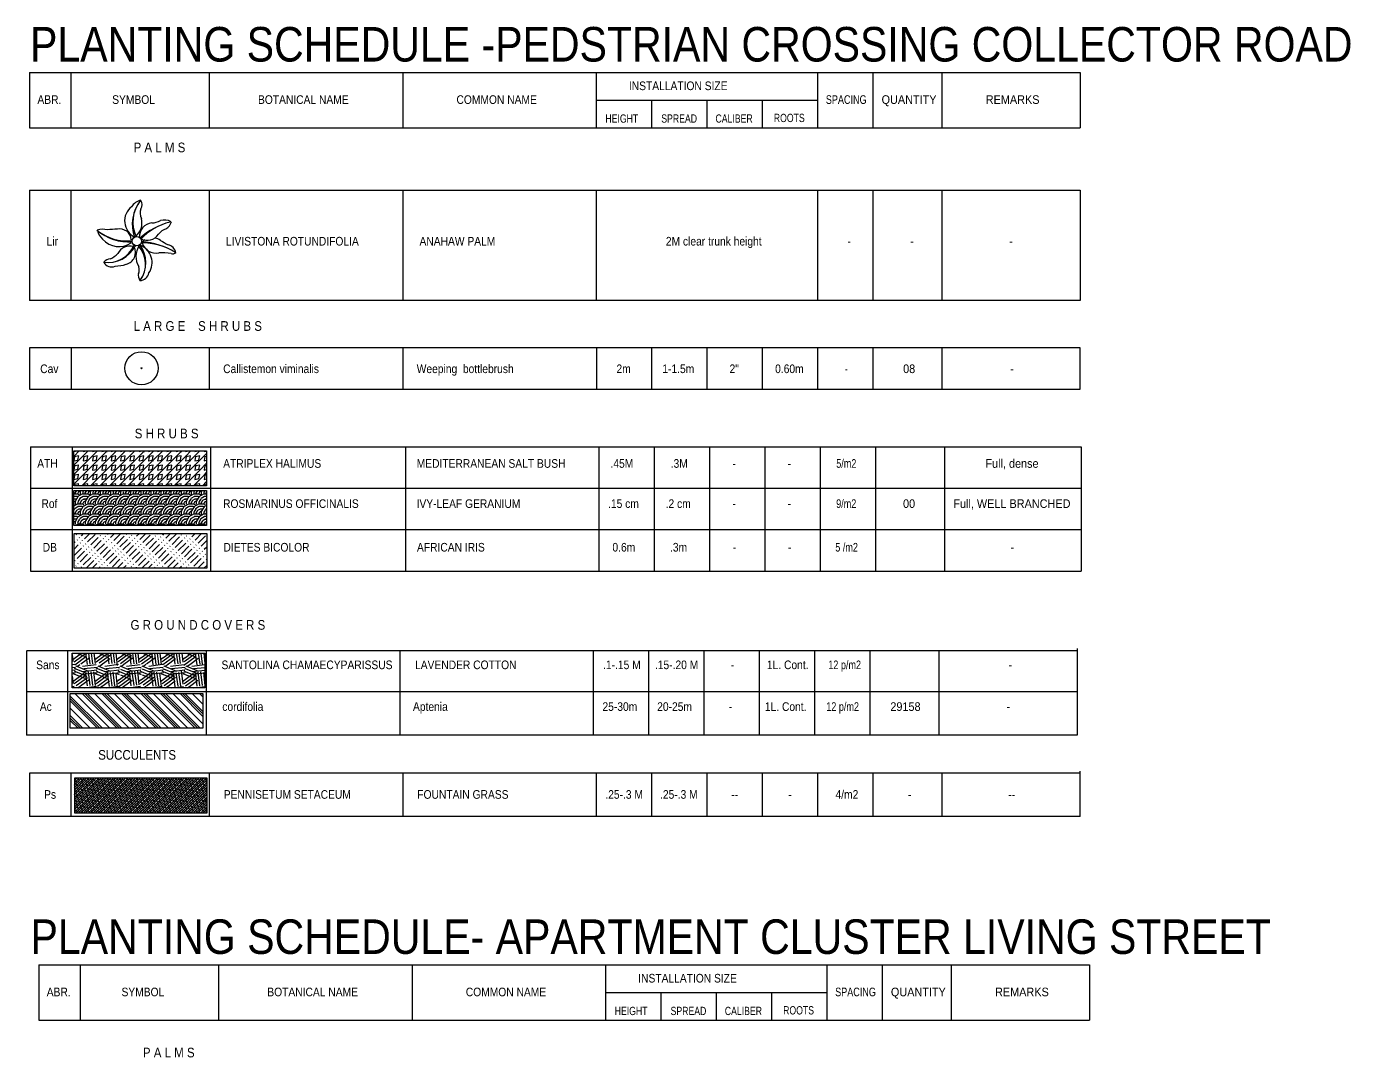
# Model space of a CAD drawing. Extents: x -2743 to -1606, y 314 to 679.
# Drawn here: x -2271.1 to -2175.4, y 417.8 to 492.4 of the extents above; entities that cross this region are included whole.
import ezdxf
from ezdxf.enums import TextEntityAlignment as Align

# ---------------------------------------------------------------- set-up
doc = ezdxf.new("R2010")
doc.units = 0
doc.header["$MEASUREMENT"] = 0
for name, color, linetype in [('Aptenia cordifolia-bo', 92, 'Continuous'), ('Aptenia cordifolia-ha', 109, 'Continuous'), ('ATRIPLEX HALIMUS-BO', 92, 'Continuous'), ('ATRIPLEX HALIMUS-HA', 109, 'Continuous'), ('DIETES BICOLOR-BO', 92, 'Continuous'), ('DIETES BICOLOR-HA', 109, 'Continuous'), ('L-PLNT-palm', 71, 'Continuous'), ('L-PLNT-TAB', 1, 'Continuous'), ('L-PLNT-txt', 54, 'Continuous'), ('PENNISETUM SETACEUM-HA', 109, 'Continuous'), ('PENTAS LANCEOLATA-BO', 92, 'Continuous'), ('ROSMARINUS OFFICINALIS-BO', 92, 'Continuous'), ('ROSMARINUS OFFICINALIS-HA', 109, 'Continuous'), ('SANTOLINA CHAMAECYPARISSUS-BO', 92, 'Continuous'), ('SANTOLINA CHAMAECYPARISSUS-HA', 109, 'Continuous')]:
    doc.layers.add(name, color=color, linetype=linetype)
doc.styles.add('AUC-71-PLNT-LEG', font='architxt.shx', dxfattribs={"width": 0.85})
doc.styles.add('PLNT-LEG', font='arial.ttf', dxfattribs={"width": 0.85})

# ---------------------------------------------------------------- blocks, each defined once
blk = doc.blocks.new('TABLE HEAD')
at = {"layer": 'L-PLNT-TAB'}
for p, q in [((0, 4000), (0, 0)), ((0, 4000), (76000, 4000)), ((3000, 4000), (3000, 0)), ((13000, 4000), (13000, 0)), ((27000, 4000), (27000, 0)), ((41000, 4000), (41000, 0)), ((57000, 4000), (57000, 0)), ((57000, 4000), (57000, 0)), ((61000, 4000), (61000, 0)), ((66000, 4000), (66000, 0)), ((76000, 4000), (76000, 0)), ((41000, 2000), (57000, 2000)), ((45000, 2000), (45000, 0)), ((49000, 2000), (49000, 0)), ((49000, 2000), (49000, 0)), ((53000, 2000), (53000, 0)), ((53000, 2000), (53000, 0)), ((0, 0), (76000, 0))]:
    blk.add_line(p, q, dxfattribs=at)
at = {"style": 'PLNT-LEG', "width": 0.85}
blk.add_text('INSTALLATION SIZE', height=625, dxfattribs=at).set_placement((46924, 3038), align=Align.MIDDLE_CENTER)
at = {"style": 'PLNT-LEG'}
for s, height, width, p in [('ABR.', 625, 0.85, (1439, 1729)), ('SYMBOL', 625, 0.85, (7527, 1729)), ('BOTANICAL NAME', 625, 0.85, (19806, 1729)), ('COMMON NAME', 625, 0.85, (33792, 1729)), ('SPACING', 625, 0.75, (59078, 1729)), ('QUANTITY', 625, 0.9, (63622, 1729)), ('REMARKS', 625, 0.9, (71114, 1729)), ('HEIGHT', 600, 0.75, (42844, 370)), ('SPREAD', 600, 0.75, (46992, 370)), ('CALIBER', 600, 0.75, (50966, 370)), ('ROOTS', 600, 0.75, (54958, 415))]:
    blk.add_text(s, height=height, dxfattribs=dict(at, width=width)).set_placement(p, align=Align.CENTER)
blk = doc.blocks.new('PL-TAB')
at = {"style": 'PLNT-LEG'}
for tag, width, p in [('ABRV.', 0.85, (1.439, 0)), ('SYMBOL', 0.85, (7.527, 0)), ('HEIGHT', 0.85, (42.963, 0)), ('SPREAD', 0.85, (46.921, 0)), ('CALIBER', 0.85, (50.966, 0)), ('ROOTS', 0.85, (54.958, 0)), ('SPACING', 0.75, (59.078, 0)), ('QUANTITY', 0.9, (63.622, 0)), ('REMARKS', 0.9, (69.211, 0))]:
    blk.add_attdef(tag, text='', height=0.625, dxfattribs=dict(at, width=width)).set_placement(p, align=Align.CENTER)
at = {"style": 'PLNT-LEG', "width": 0.85}
for tag, p in [('BOTANICAL-NAME', (14, 0)), ('COMMON-NAME', (28, 0))]:
    blk.add_attdef(tag, p, '', height=0.625, dxfattribs=at)
blk = doc.blocks.new('Callistemon_viminalis')
for radius in [1.5, 0.05]:
    blk.add_circle((0, 0), radius)
blk = doc.blocks.new('PL-B-LA-PL-TAB')
at = {"style": 'PLNT-LEG'}
for tag, width, p in [('ABRV.', 0.85, (1.439, 0)), ('SYMBOL', 0.85, (7.527, 0)), ('HEIGHT', 0.85, (42.963, 0)), ('SPREAD', 0.85, (46.921, 0)), ('CALIBER', 0.85, (50.966, 0)), ('ROOTS', 0.85, (54.958, 0)), ('SPACING', 0.75, (59.078, 0)), ('QUANTITY', 0.9, (63.622, 0)), ('REMARKS', 0.9, (69.211, 0))]:
    blk.add_attdef(tag, text='', height=0.625, dxfattribs=dict(at, width=width)).set_placement(p, align=Align.CENTER)
at = {"style": 'PLNT-LEG', "width": 0.85}
for tag, p in [('BOTANICAL-NAME', (14, 0)), ('COMMON-NAME', (28, 0))]:
    blk.add_attdef(tag, p, '', height=0.625, dxfattribs=at)
blk = doc.blocks.new('LS-71-PNT-TAB')
at = {"style": 'AUC-71-PLNT-LEG'}
for tag, width, p in [('ABRV.', 0.85, (1439, 0)), ('SYMBOL', 0.85, (7527, 0)), ('HEIGHT', 0.85, (42963, 0)), ('SPREAD', 0.85, (46921, 0)), ('CALIBER', 0.85, (50966, 0)), ('ROOTS', 0.85, (54958, 0)), ('SPACING', 0.75, (59078, 0)), ('QUANTITY', 0.9, (63622, 0)), ('REMARKS', 0.9, (69211, 0))]:
    blk.add_attdef(tag, text='', height=625, dxfattribs=dict(at, width=width)).set_placement(p, align=Align.CENTER)
at = {"style": 'AUC-71-PLNT-LEG', "width": 0.85}
for tag, p in [('BOTANICAL-NAME', (14000, 0)), ('COMMON-NAME', (28000, 0))]:
    blk.add_attdef(tag, p, '', height=625, dxfattribs=at)
blk = doc.blocks.new('LAFX-TREE-PALM-040')
blk.add_circle((0, 0), 0.0629)
for centre, radius, start, end in [((0.095, 0.365), 0.197, 102.1866, 148.2183), ((0.463, 0.229), 0.526, 142.4069, 199.5591), ((0.407, 0.262), 0.462, 140.5487, 205.876), ((-0.02, 0.499), 0.0932, 322.1291, 37.2678), ((0.078, 0.276), 0.244, 127.8551, 243.7764), ((0.241, 0.388), 0.195, 164.1327, 203.7974), ((-0.173, 0.251), 0.243, 308.9917, 13.8583), ((0.228, 0.055), 0.196, 96.869, 182.1272), ((0.701, -0.71), 1.001, 104.3792, 131.3981), ((0.631, -0.511), 0.791, 103.0444, 136.9376), ((0.209, 0.472), 0.222, 268.7256, 299.9045), ((0.377, 0.119), 0.17, 58.7814, 109.6116), ((0.323, 0.301), 0.151, 298.7836, 346.0482), ((-0.107, 0.663), 0.673, 229.6844, 273.8014), ((-0.456, -0.099), 0.261, 78.0457, 108.1951), ((-0.33, 0.192), 0.212, 192.5009, 230.1992), ((-0.138, 0.633), 0.63, 230.6557, 276.8738), ((-0.241, 0.226), 0.299, 221.1815, 303.335), ((-0.201, -2.293), 2.457, 91.4542, 94.6753), ((-0.233, 0.01), 0.157, 3.9286, 101.4037), ((0.143, 0.187), 0.175, 240.2626, 328.9149), ((0.209, -0.139), 0.186, 121.9941, 135.5999), ((0.209, -0.139), 0.186, 53.6348, 77.8106), ((0.463, -0.039), 0.217, 107.8139, 141.4043), ((1.865, 2.656), 3.063, 239.712, 241.9802), ((-0.392, 0.129), 0.418, 261.5874, 332.7281), ((-0.393, 0.093), 0.383, 261.6342, 337.1241), ((-0.472, 0.024), 0.285, 293.0934, 317.9901), ((-0.088, -0.262), 0.197, 77.2674, 150.7864), ((-0.186, -0.151), 0.168, 284.8834, 25.8451), ((0.251, -0.21), 0.264, 146.0736, 211.0407), ((-0.25, -0.312), 0.368, 323.7699, 42.459), ((-0.284, -0.296), 0.406, 324.3668, 37.3045), ((-0.046, -0.291), 0.253, 326.2041, 68.6502), ((0.058, -0.931), 0.909, 59.0519, 90.129), ((-0.021, -1.083), 1.08, 59.6017, 85.486), ((0.26, 0.032), 0.195, 196.6527, 281.0786), ((0.336, -1.196), 1.038, 82.8424, 92.1082), ((0.389, -0.187), 0.144, 13.4003, 75.2838), ((0.489, -0.115), 0.0561, 245.3571, 316.402), ((-0.344, -0.376), 0.139, 96.5289, 140.2302), ((-0.341, -0.222), 0.127, 211.9111, 290.685), ((-0.377, 0.559), 0.904, 275.1324, 284.9779), ((-0.104, -0.39), 0.136, 339.6927, 18.5159), ((0.144, -0.465), 0.124, 166.5612, 214.5034), ((0.036, -0.404), 0.131, 272.2696, 347.7592)]:
    blk.add_arc(centre, radius, start, end)
blk.add_text('LANDCADD 1987', height=0.000000589, rotation=225).set_placement((-0.008, 0.007))

msp = doc.modelspace()

# ---------------------------------------------------------------- hatches: boundary and pattern name
at = {"layer": 'Aptenia cordifolia-ha'}
h = msp.add_hatch(dxfattribs=at)
h.set_pattern_fill('PLASTI', color=256, scale=4, angle=135, style=0)
h.set_pattern_definition([(135, (-1569.6508, 1639.2473), (-0.7071068, -0.7071068), []), (135, (-1569.7391, 1639.1589), (-0.7071068, -0.7071068), []), (135, (-1569.8275, 1639.0705), (-0.7071068, -0.7071068), []), (135, (-1570.0927, 1638.8053), (-0.7071068, -0.7071068), [])])
h.paths.add_polyline_path([(-2258.38, 441.611), (-2267.98, 441.611), (-2267.98, 444.131), (-2258.38, 444.131)])
at = {"layer": 'ATRIPLEX HALIMUS-HA'}
h = msp.add_hatch(dxfattribs=at)
h.set_pattern_fill('LFX-MARBL', color=256, scale=1.905, angle=45, pattern_type=2)
h.set_pattern_definition([(45, (-2282.527, 457.255), (2e-16, 2.69408), [1.905, 0]), (45, (-2282.2037, 456.9318), (2e-16, 2.69408), [1.905, 0]), (45, (-2281.867, 456.595), (2e-16, 2.69408), [1.905, 0]), (45, (-2281.5167, 456.2448), (2e-16, 2.69408), [1.905, 0]), (10.3048, (-2282.54045, 457.59181), (6.7351939, 1.34703395), [0.30121, -29.81949]), (79.6952, (-2282.2441, 457.6457), (4.0410959, 22.899657), [0.30121, -29.81949]), (190.3048, (-2280.84318, 456.595), (-6.7351939, -1.34703395), [0.30121, -29.81949]), (259.6952, (-2281.13953, 456.54112), (-4.0410959, -22.899657), [0.30121, -29.81949]), (190.3048, (-2281.5167, 457.26852), (-6.7351939, -1.34703395), [0.30121, -29.81949]), (259.6952, (-2281.81305, 457.21464), (-4.0410959, -22.899657), [0.30121, -29.81949]), (10.3048, (-2281.86693, 456.91829), (6.7351939, 1.34703395), [0.30121, -29.81949]), (79.6952, (-2281.57058, 456.97218), (4.0410959, 22.899657), [0.30121, -29.81949]), (45, (-2281.5706, 456.2987), (2e-16, 2.69408), [0, -1.905]), (79.6952, (-2281.57058, 456.29866), (4.0410959, 22.899657), [0.30121, -29.81949]), (190.3048, (-2282.19022, 457.26852), (-6.7351939, -1.34703395), [0.30121, -29.81949]), (45, (-2282.4866, 457.2146), (2e-16, 2.69408), [0, -1.905]), (190.3048, (-2281.5167, 456.595), (-6.7351939, -1.34703395), [0.30121, -29.81949]), (45, (-2281.813, 456.5411), (2e-16, 2.69408), [0, -1.905]), (45, (-2282.2441, 456.9722), (2e-16, 2.69408), [0, -1.905]), (79.6952, (-2282.2441, 456.97218), (4.0410959, 22.899657), [0.30121, -29.81949]), (259.6952, (-2280.46601, 457.88816), (-4.0410959, -22.899657), [0.30121, -29.81949]), (10.3048, (-2280.51989, 457.59181), (6.7351939, 1.34703395), [0.30121, -29.81949]), (190.3048, (-2280.84318, 457.26852), (-6.7351939, -1.34703395), [0.30121, -29.81949]), (259.6952, (-2281.13953, 457.21464), (-4.0410959, -22.899657), [0.30121, -29.81949]), (10.3048, (-2281.19341, 456.91829), (6.7351939, 1.34703395), [0.30121, -29.81949]), (79.6952, (-2280.89706, 456.97218), (4.0410959, 22.899657), [0.30121, -29.81949]), (190.3048, (-2280.16966, 457.26852), (-6.7351939, -1.34703395), [0.30121, -29.81949]), (259.6952, (-2280.46601, 457.21464), (-4.0410959, -22.899657), [0.30121, -29.81949]), (10.3048, (-2281.86693, 458.26533), (6.7351939, 1.34703395), [0.30121, -29.81949]), (79.6952, (-2281.57058, 458.31921), (4.0410959, 22.899657), [0.30121, -29.81949]), (190.3048, (-2280.84318, 457.94204), (-6.7351939, -1.34703395), [0.30121, -29.81949]), (259.6952, (-2281.13953, 457.88816), (-4.0410959, -22.899657), [0.30121, -29.81949]), (10.3048, (-2281.19341, 457.59181), (6.7351939, 1.34703395), [0.30121, -29.81949]), (79.6952, (-2280.89706, 457.6457), (4.0410959, 22.899657), [0.30121, -29.81949]), (190.3048, (-2281.5167, 457.94204), (-6.7351939, -1.34703395), [0.30121, -29.81949]), (259.6952, (-2281.81305, 457.88816), (-4.0410959, -22.899657), [0.30121, -29.81949]), (10.3048, (-2281.86693, 457.59181), (6.7351939, 1.34703395), [0.30121, -29.81949]), (79.6952, (-2281.57058, 457.6457), (4.0410959, 22.899657), [0.30121, -29.81949]), (259.6952, (-2281.13953, 458.56168), (-4.0410959, -22.899657), [0.30121, -29.81949]), (10.3048, (-2281.19341, 458.26533), (6.7351939, 1.34703395), [0.30121, -29.81949])])
h.paths.add_polyline_path([(-2258.112, 459.164), (-2267.712, 459.164), (-2267.712, 461.684), (-2258.112, 461.684)])
at = {"layer": 'DIETES BICOLOR-HA'}
h = msp.add_hatch(dxfattribs=at)
h.set_pattern_fill('ACAD_ISO12W100', color=256, scale=0.0635, angle=45)
h.set_pattern_definition([(45, (832.45855, 558.46197), (-0.224506403, 0.224506403), [0.762, -0.1905, 0.03175, -0.1905, 0.03175, -0.1905])])
h.paths.add_polyline_path([(-2258.092, 453.187), (-2267.692, 453.187), (-2267.692, 455.707), (-2258.092, 455.707)])
at = {"layer": 'PENNISETUM SETACEUM-HA', "linetype": 'Continuous'}
h = msp.add_hatch(dxfattribs=at)
h.set_pattern_fill('ANSI38', color=256)
h.set_pattern_definition([(45, (-1656.18515, -160.88071), (-0.088388348, 0.088388348), []), (135, (-1656.18515, -160.88071), (-0.265165043, 0.088388348), [0.3125, -0.1875])])
h.paths.add_polyline_path([(-2258.069, 438.015), (-2267.669, 438.015), (-2267.669, 435.495), (-2258.069, 435.495)])
at = {"layer": 'ROSMARINUS OFFICINALIS-HA'}
h = msp.add_hatch(dxfattribs=at)
h.set_pattern_fill('LFX-ENGINE', color=256, scale=1.4605, pattern_type=2)
h.set_pattern_definition([(90, (-2405.6463, 467.3196), (-1.4605, 1.4605), [0.102235, -1.358265]), (209.0546, (-2405.47104, 468.04981), (-10.22350056, -5.84200004), [0.300736, -14.736033]), (180, (-2405.0767, 468.0498), (-1.4605, -1.4605), [0.394335, -1.066165]), (147.5288, (-2404.91605, 467.94757), (-11.68399818, 7.3025019), [0.190426, -18.852165]), (236.3099, (-2405.6755, 467.7139), (-1.460502, -2.9209994), [0.105318, -5.160589]), (212.9052, (-2405.42722, 467.87455), (20.44700983, 13.144485506), [0.295729, -29.277142]), (180, (-2405.1351, 467.8745), (-1.4605, -1.4605), [0.2921, -1.1684]), (146.3099, (-2405.0913, 467.84534), (-2.9209994, 1.460502), [0.05266, -5.213249]), (270, (-2405.6463, 467.4218), (1.4605, -1.4605), [0.102235, -1.358265]), (237.5288, (-2405.54406, 467.58245), (-7.3025019, -11.68399818), [0.190426, -18.852165]), (210.2564, (-2405.3688, 467.68468), (10.22350359, 5.84199253), [0.202899, -20.087016]), (180, (-2405.179, 467.6847), (-1.4605, -1.4605), [0.189865, -1.270635]), (270, (-2405.4564, 467.3634), (1.4605, -1.4605), [0.043815, -1.416685]), (243.4349, (-2405.4126, 467.451), (1.460502, 1.4604988), [0.097973, -3.167804]), (213.6901, (-2405.325, 467.50942), (2.9209994, 1.460502), [0.105318, -5.160589]), (180, (-2405.2812, 467.5094), (-1.4605, -1.4605), [0.043815, -1.416685]), (180, (-2405.6463, 466.7792), (-1.4605, -1.4605), [0.043815, -1.416685]), (213.6901, (-2405.6901, 466.77917), (2.9209994, 1.460502), [0.05266, -5.213249]), (180, (-2405.544, 466.9544), (-1.4605, -1.4605), [0.189865, -1.270635]), (146.3099, (-2405.45643, 467.1151), (-2.9209994, 1.460502), [0.05266, -5.213249]), (180, (-2405.5002, 467.1443), (-1.4605, -1.4605), [0.23368, -1.22682]), (147.5288, (-2405.28117, 467.21732), (-11.68399818, 7.3025019), [0.190426, -18.852165]), (180, (-2405.4418, 467.3196), (-1.4605, -1.4605), [0.2921, -1.1684]), (90, (-2405.2812, 466.5893), (-1.4605, 1.4605), [0.102235, -1.358265]), (270, (-2405.6463, 466.7792), (1.4605, -1.4605), [0.189865, -1.270635]), (239.7436, (-2405.44183, 467.12969), (-5.84199253, -10.22350359), [0.405798, -19.884116]), (209.4759, (-2405.10591, 467.31956), (23.367998139, 13.144504118), [0.38586, -38.200098]), (180, (-2404.7116, 467.3196), (-1.4605, -1.4605), [0.394335, -1.066165]), (147.5288, (-2404.55092, 467.21732), (-11.68399818, 7.3025019), [0.190426, -18.852165]), (270, (-2405.4564, 466.7354), (1.4605, -1.4605), [0.14605, -1.31445]), (239.5345, (-2405.31038, 466.983644), (-10.22348593, -17.526007417), [0.288056, -28.517507]), (212.9052, (-2405.0621, 467.1443), (20.44700983, 13.144485506), [0.295729, -29.277142]), (180, (-2404.77, 467.1443), (-1.4605, -1.4605), [0.2921, -1.1684]), (146.3099, (-2404.7262, 467.1151), (-2.9209994, 1.460502), [0.05266, -5.213249]), (270, (-2405.2812, 466.6915), (1.4605, -1.4605), [0.102235, -1.358265]), (237.5288, (-2405.17894, 466.8522), (-7.3025019, -11.68399818), [0.190426, -18.852165]), (210.2564, (-2405.00368, 466.95443), (10.22350359, 5.84199253), [0.202899, -20.087016]), (180, (-2404.8138, 466.9544), (-1.4605, -1.4605), [0.189865, -1.270635]), (270, (-2405.0913, 466.6331), (1.4605, -1.4605), [0.043815, -1.416685]), (243.4349, (-2405.0475, 466.72075), (1.460502, 1.4604988), [0.097973, -3.167804]), (213.6901, (-2404.95986, 466.77917), (2.9209994, 1.460502), [0.105318, -5.160589]), (180, (-2404.916, 466.7792), (-1.4605, -1.4605), [0.043815, -1.416685]), (180, (-2404.5509, 467.5094), (-1.4605, -1.4605), [0.043815, -1.416685]), (213.6901, (-2404.59474, 467.50942), (2.9209994, 1.460502), [0.105318, -5.160589]), (243.4349, (-2404.6824, 467.451), (1.460502, 1.4604988), [0.097973, -3.167804]), (270, (-2404.7262, 467.3634), (1.4605, -1.4605), [0.043815, -1.416685]), (180, (-2404.4487, 467.6847), (-1.4605, -1.4605), [0.189865, -1.270635]), (210.2564, (-2404.63855, 467.68468), (10.22350359, 5.84199253), [0.202899, -20.087016]), (237.5288, (-2404.81381, 467.58245), (-7.3025019, -11.68399818), [0.190426, -18.852165]), (270, (-2404.916, 467.4218), (1.4605, -1.4605), [0.102235, -1.358265]), (146.3099, (-2404.36106, 467.84534), (-2.9209994, 1.460502), [0.05266, -5.213249]), (180, (-2404.4049, 467.8745), (-1.4605, -1.4605), [0.2921, -1.1684]), (212.9052, (-2404.69697, 467.87455), (20.44700983, 13.144485506), [0.295729, -29.277142]), (239.5345, (-2404.94526, 467.713894), (-10.22348593, -17.526007417), [0.288056, -28.517507]), (270, (-2405.0913, 467.4656), (1.4605, -1.4605), [0.14605, -1.31445]), (149.0362, (-2404.27343, 468.006), (4.3814971, -2.92100363), [0.085162, -8.430944]), (180, (-2404.3465, 468.0498), (-1.4605, -1.4605), [0.394335, -1.066165]), (209.4759, (-2404.74079, 468.04981), (23.367998139, 13.144504118), [0.38586, -38.200098]), (239.7436, (-2405.0767, 467.85994), (-5.84199253, -10.22350359), [0.405798, -19.884116]), (270, (-2405.2812, 467.5094), (1.4605, -1.4605), [0.2921, -1.1684]), (90, (-2404.916, 467.3196), (-1.4605, 1.4605), [0.102235, -1.358265]), (90, (-2404.5509, 466.5893), (-1.4605, 1.4605), [0.102235, -1.358265]), (270, (-2404.916, 466.7792), (1.4605, -1.4605), [0.189865, -1.270635]), (239.7436, (-2404.71158, 467.12969), (-5.84199253, -10.22350359), [0.405798, -19.884116]), (209.4759, (-2404.37566, 467.31956), (23.367998139, 13.144504118), [0.38586, -38.200098]), (180, (-2404.2734, 467.3196), (-1.4605, -1.4605), [0.102235, -1.358265]), (270, (-2404.7262, 466.7354), (1.4605, -1.4605), [0.14605, -1.31445]), (239.5345, (-2404.58013, 466.983644), (-10.22348593, -17.526007417), [0.288056, -28.517507]), (212.9052, (-2404.33185, 467.1443), (20.44700983, 13.144485506), [0.295729, -29.277142]), (180, (-2404.2734, 467.1443), (-1.4605, -1.4605), [0.05842, -1.40208]), (270, (-2404.5509, 466.6915), (1.4605, -1.4605), [0.102235, -1.358265]), (237.5288, (-2404.44869, 466.8522), (-7.3025019, -11.68399818), [0.190426, -18.852165]), (210.2564, (-2404.27343, 466.95443), (10.22350359, 5.84199253), [0.202899, -20.087016]), (0, (-2404.2734, 466.9544), (1.4605, 1.4605), [0, -1.4605]), (270, (-2404.361, 466.6331), (1.4605, -1.4605), [0.043815, -1.416685]), (243.4349, (-2404.31724, 466.72075), (1.460502, 1.4604988), [0.097973, -3.167804]), (213.6901, (-2404.27343, 466.74996), (2.9209994, 1.460502), [0.05266, -5.213249]), (241.3895, (-2404.27343, 467.62626), (7.30250979, 13.14449489), [0.183001, -18.117012]), (270, (-2404.361, 467.4656), (1.4605, -1.4605), [0.14605, -1.31445]), (210.9638, (-2404.27343, 467.90376), (-4.3814971, -2.92100363), [0.085162, -8.430944]), (239.7436, (-2404.34645, 467.85994), (-5.84199253, -10.22350359), [0.405798, -19.884116]), (270, (-2404.5509, 467.5094), (1.4605, -1.4605), [0.2921, -1.1684])])
h.paths.add_polyline_path([(-2258.119, 456.294), (-2267.719, 456.294), (-2267.719, 458.814), (-2258.119, 458.814)])
at = {"layer": 'SANTOLINA CHAMAECYPARISSUS-HA'}
h = msp.add_hatch(dxfattribs=at)
h.set_pattern_fill('LFX-SCRATCH', color=256, scale=1.5875, pattern_type=2)
h.set_pattern_definition([(38.6598, (-2382.0038, 436.88117), (-6.35000045, -4.7624984), [0.10165, -10.06331]), (36.8699, (-2382.1149, 437.03992), (-4.7624999, -3.1750002), [0.238125, -7.699375]), (340.0169, (-2382.09904, 437.61142), (-12.70000105, 4.76249913), [0.185812, -18.3954]), (333.4349, (-2382.01966, 437.8019), (-1.5874987, 1.587502), [0.106493, -3.443265]), (0, (-2381.9562, 437.9765), (1.5875, 1.5875), [0.03175, -1.55575]), (36.0274, (-2383.35316, 438.15117), (-11.11249578, -7.93750568), [0.215924, -21.376411]), (7.3524, (-2382.908664, 437.563796), (36.512498337, 4.762513425), [0.99241, -48.628076]), (7.3524, (-2382.940414, 437.754296), (36.512498337, 4.762513425), [0.99241, -48.628076]), (6.4416, (-2382.95629, 437.96067), (84.137500046, 9.5249995296), [0.990503, -98.059829]), (7.3524, (-2382.98804, 438.15117), (36.512498337, 4.762513425), [0.99241, -48.628076]), (337.9887, (-2383.511914, 437.54792), (-66.674992313, 26.987520079), [0.804786, -79.673793]), (337.6199, (-2383.51191, 437.7543), (-19.05000445, 7.93748847), [0.875575, -28.310257]), (337.6713, (-2383.511914, 437.976546), (61.9124811507, -25.4000477), [0.96106, -95.144988]), (337.5206, (-2383.46429, 438.167046), (26.987507324, -11.112483466), [0.996464, -48.826761]), (277.3524, (-2382.79754, 437.67492), (4.762513425, -36.512498337), [0.99241, -48.628076]), (277.3524, (-2382.591164, 437.70667), (4.762513425, -36.512498337), [0.99241, -48.628076]), (277.3524, (-2382.400664, 437.722546), (4.762513425, -36.512498337), [0.99241, -48.628076]), (276.4416, (-2382.19429, 437.754296), (9.5249995296, -84.137500046), [0.990503, -98.059829]), (36.6341, (-2383.17854, 436.69067), (-55.562510217, -41.274986624), [0.771531, -76.381621]), (35.9605, (-2383.480164, 436.72242), (-63.500014112, -46.0374811873), [1.00025, -99.024848]), (36.2538, (-2383.51191, 436.94467), (-17.462507715, -12.69998868), [0.885876, -28.64333]), (36.3844, (-2383.511914, 437.182796), (-23.812485003, -17.462520505), [0.749327, -36.717018])])
h.paths.add_polyline_path([(-2258.233, 444.54), (-2267.833, 444.54), (-2267.833, 447.06), (-2258.233, 447.06)])

# ---------------------------------------------------------------- linework, layer by layer
at = {"layer": 'Aptenia cordifolia-bo', "lineweight": -2}
msp.add_lwpolyline([(-2258.38, 441.611), (-2267.98, 441.611), (-2267.98, 444.131), (-2258.38, 444.131)], close=True, dxfattribs=at)
at = {"layer": 'ATRIPLEX HALIMUS-BO'}
msp.add_lwpolyline([(-2258.112, 459.164), (-2267.712, 459.164), (-2267.712, 461.684), (-2258.112, 461.684)], close=True, dxfattribs=at)
at = {"layer": 'DIETES BICOLOR-BO'}
msp.add_lwpolyline([(-2258.092, 453.187), (-2267.692, 453.187), (-2267.692, 455.707), (-2258.092, 455.707)], close=True, dxfattribs=at)
at = {"layer": 'L-PLNT-TAB'}
for p, q in [((-2270.838, 461.985), (-2194.838, 461.985)), ((-2270.838, 461.985), (-2270.838, 452.985)), ((-2271.14, 447.246), (-2195.14, 447.246)), ((-2258.14, 447.246), (-2258.14, 441.113))]:
    msp.add_line(p, q, dxfattribs=at)
for points in [[(-2270.92, 480.555), (-2194.92, 480.555)], [(-2270.92, 480.555), (-2270.92, 472.555)], [(-2267.92, 480.555), (-2267.92, 472.555)], [(-2257.92, 480.555), (-2257.92, 472.555)], [(-2243.92, 480.555), (-2243.92, 472.555)], [(-2229.92, 480.555), (-2229.92, 472.555)], [(-2213.92, 480.555), (-2213.92, 472.555)], [(-2209.92, 480.555), (-2209.92, 472.555)], [(-2204.92, 480.555), (-2204.92, 472.555)], [(-2194.92, 480.555), (-2194.92, 472.555)], [(-2194.92, 472.555), (-2270.92, 472.555)], [(-2194.918, 466.136), (-2194.918, 469.136), (-2270.918, 469.136), (-2270.918, 466.136), (-2194.918, 466.136)], [(-2267.918, 469.136), (-2267.918, 466.136)], [(-2257.918, 469.136), (-2257.918, 466.136)], [(-2243.918, 469.136), (-2243.918, 466.136)], [(-2229.918, 469.136), (-2229.918, 466.136)], [(-2225.918, 469.136), (-2225.918, 466.136)], [(-2221.918, 469.136), (-2221.918, 466.136)], [(-2217.918, 469.136), (-2217.918, 466.136)], [(-2213.918, 469.136), (-2213.918, 466.136)], [(-2209.918, 469.136), (-2209.918, 466.136)], [(-2204.918, 469.136), (-2204.918, 466.136)], [(-2267.838, 461.985), (-2267.838, 452.985)], [(-2257.838, 461.985), (-2257.838, 452.985)], [(-2243.728, 461.985), (-2243.728, 452.985)], [(-2229.728, 461.985), (-2229.728, 452.985)], [(-2225.728, 461.985), (-2225.728, 452.985)], [(-2221.728, 461.985), (-2221.728, 452.985)], [(-2217.728, 461.985), (-2217.728, 452.985)], [(-2213.728, 461.985), (-2213.728, 452.985)], [(-2213.728, 461.985), (-2213.728, 455.985)], [(-2209.728, 461.985), (-2209.728, 452.985)], [(-2204.728, 461.985), (-2204.728, 452.985)], [(-2194.838, 461.985), (-2194.838, 452.985)], [(-2270.838, 458.985), (-2194.838, 458.985)], [(-2270.838, 455.985), (-2194.838, 455.985)], [(-2270.838, 452.985), (-2194.838, 452.985)], [(-2195.14, 447.378), (-2195.14, 441.113)], [(-2271.14, 447.202), (-2271.14, 441.113)], [(-2268.14, 441.113), (-2268.14, 447.246)], [(-2244.14, 447.246), (-2244.14, 441.113)], [(-2230.14, 447.246), (-2230.14, 441.113)], [(-2226.14, 447.246), (-2226.14, 441.113)], [(-2222.14, 447.246), (-2222.14, 441.113)], [(-2218.14, 447.246), (-2218.14, 441.113)], [(-2214.14, 447.246), (-2214.14, 441.113)], [(-2210.14, 447.246), (-2210.14, 441.113)], [(-2205.14, 447.246), (-2205.14, 441.113)], [(-2195.14, 444.246), (-2271.14, 444.246)], [(-2195.14, 441.113), (-2271.14, 441.113)]]:
    msp.add_lwpolyline(points, dxfattribs=at)
at = {"layer": 'L-PLNT-TAB', "flags": 128}
for points in [[(-2270.92, 438.375), (-2270.92, 435.242)], [(-2194.92, 438.375), (-2270.92, 438.375)], [(-2267.92, 438.375), (-2267.92, 435.242)], [(-2257.92, 438.375), (-2257.92, 435.242)], [(-2243.92, 438.375), (-2243.92, 435.242)], [(-2229.92, 438.375), (-2229.92, 435.242)], [(-2225.92, 438.375), (-2225.92, 435.242)], [(-2221.92, 438.375), (-2221.92, 435.242)], [(-2217.92, 438.375), (-2217.92, 435.242)], [(-2213.92, 438.375), (-2213.92, 435.242)], [(-2209.92, 438.375), (-2209.92, 435.242)], [(-2204.92, 438.375), (-2204.92, 435.242)], [(-2194.92, 435.242), (-2194.92, 438.507)], [(-2194.92, 435.242), (-2270.92, 435.242)]]:
    msp.add_lwpolyline(points, dxfattribs=at)
at = {"layer": 'PENTAS LANCEOLATA-BO'}
msp.add_lwpolyline([(-2258.069, 438.015), (-2267.669, 438.015), (-2267.669, 435.495), (-2258.069, 435.495), (-2258.069, 438.015)], dxfattribs=at)
at = {"layer": 'ROSMARINUS OFFICINALIS-BO'}
msp.add_lwpolyline([(-2258.119, 456.294), (-2267.719, 456.294), (-2267.719, 458.814), (-2258.119, 458.814)], close=True, dxfattribs=at)
at = {"layer": 'SANTOLINA CHAMAECYPARISSUS-BO'}
msp.add_lwpolyline([(-2258.233, 444.54), (-2267.833, 444.54), (-2267.833, 447.06), (-2258.233, 447.06)], close=True, dxfattribs=at)

# ---------------------------------------------------------------- block references
at = {"layer": 'L-PLNT-palm', "xscale": 5.322338358644379, "yscale": 5.322338358644379, "zscale": 5.322338358644379}
msp.add_blockref('LAFX-TREE-PALM-040', (-2263.156, 476.852), dxfattribs=at)
at = {"layer": 'L-PLNT-TAB', "xscale": 0.7999999999999999, "yscale": 0.7999999999999999, "zscale": 0.7999999999999999}
msp.add_blockref('Callistemon_viminalis', (-2262.82, 467.66), dxfattribs=at)
at = {"layer": 'L-PLNT-txt', "xscale": 0.001000000047497451, "yscale": 0.001000000047497451, "zscale": 0.001000000047497451}
for p in [(-2270.92, 485.056), (-2270.246, 420.496)]:
    msp.add_blockref('TABLE HEAD', p, dxfattribs=at)
at = {"layer": 'L-PLNT-txt'}
ref = msp.add_blockref('PL-TAB', (-2270.709, 476.538), dxfattribs=at)
ref.add_attrib('REMARKS', '-', dxfattribs={"layer": '0', "height": 0.625, "rotation": 360, "style": 'PLNT-LEG', "width": 0.9}).set_placement((-2199.917, 476.538), align=Align.CENTER)
ref.add_attrib('QUANTITY', '-', dxfattribs={"layer": '0', "height": 0.625, "rotation": 360, "style": 'PLNT-LEG', "width": 0.9}).set_placement((-2207.087, 476.538), align=Align.CENTER)
ref.add_attrib('SPACING', '-', dxfattribs={"layer": '0', "height": 0.625, "rotation": 360, "style": 'PLNT-LEG', "width": 0.75}).set_placement((-2211.631, 476.538), align=Align.CENTER)
ref.add_attrib('HEIGHT', '2M clear trunk height', dxfattribs={"layer": '0', "height": 0.625, "rotation": 360, "style": 'PLNT-LEG', "width": 0.85}).set_placement((-2221.424, 476.538), align=Align.CENTER)
ref.add_attrib('COMMON-NAME', 'ANAHAW PALM', (-2242.709, 476.538), dxfattribs={"layer": '0', "height": 0.625, "rotation": 360, "style": 'PLNT-LEG', "width": 0.85})
ref.add_attrib('BOTANICAL-NAME', 'LIVISTONA ROTUNDIFOLIA', (-2256.709, 476.538), dxfattribs={"layer": '0', "height": 0.625, "rotation": 360, "style": 'PLNT-LEG', "width": 0.85})
ref.add_attrib('ABRV.', 'Lir', dxfattribs={"layer": '0', "height": 0.625, "rotation": 360, "style": 'PLNT-LEG', "width": 0.85}).set_placement((-2269.27, 476.538), align=Align.CENTER)
ref = msp.add_blockref('PL-B-LA-PL-TAB', (-2270.911, 467.31), dxfattribs=at)
ref.add_attrib('REMARKS', '-', dxfattribs={"layer": '0', "height": 0.625, "rotation": 360, "style": 'PLNT-LEG', "width": 0.9}).set_placement((-2199.849, 467.31), align=Align.CENTER)
ref.add_attrib('QUANTITY', '08', dxfattribs={"layer": '0', "height": 0.625, "rotation": 360, "style": 'PLNT-LEG', "width": 0.9}).set_placement((-2207.289, 467.31), align=Align.CENTER)
ref.add_attrib('SPACING', '-', dxfattribs={"layer": '0', "height": 0.625, "rotation": 360, "style": 'PLNT-LEG', "width": 0.75}).set_placement((-2211.833, 467.31), align=Align.CENTER)
ref.add_attrib('ROOTS', '0.60m', dxfattribs={"layer": '0', "height": 0.625, "rotation": 360, "style": 'PLNT-LEG', "width": 0.85}).set_placement((-2215.953, 467.31), align=Align.CENTER)
ref.add_attrib('CALIBER', '2"', dxfattribs={"layer": '0', "height": 0.625, "rotation": 360, "style": 'PLNT-LEG', "width": 0.85}).set_placement((-2219.945, 467.31), align=Align.CENTER)
ref.add_attrib('SPREAD', '1-1.5m', dxfattribs={"layer": '0', "height": 0.625, "rotation": 360, "style": 'PLNT-LEG', "width": 0.85}).set_placement((-2223.99, 467.31), align=Align.CENTER)
ref.add_attrib('HEIGHT', '2m', dxfattribs={"layer": '0', "height": 0.625, "rotation": 360, "style": 'PLNT-LEG', "width": 0.85}).set_placement((-2227.948, 467.31), align=Align.CENTER)
ref.add_attrib('COMMON-NAME', 'Weeping  bottlebrush', (-2242.911, 467.31), dxfattribs={"layer": '0', "height": 0.625, "rotation": 360, "style": 'PLNT-LEG', "width": 0.85})
ref.add_attrib('BOTANICAL-NAME', 'Callistemon viminalis', (-2256.911, 467.31), dxfattribs={"layer": '0', "height": 0.625, "rotation": 360, "style": 'PLNT-LEG', "width": 0.85})
ref.add_attrib('ABRV.', 'Cav', dxfattribs={"layer": '0', "height": 0.625, "rotation": 360, "style": 'PLNT-LEG', "width": 0.85}).set_placement((-2269.487, 467.31), align=Align.CENTER)
ref = msp.add_blockref('PL-TAB', (-2270.912, 460.46), dxfattribs=at)
ref.add_attrib('REMARKS', 'Full, dense', dxfattribs={"layer": '0', "height": 0.625, "rotation": 360, "style": 'PLNT-LEG', "width": 0.9}).set_placement((-2199.851, 460.46), align=Align.CENTER)
ref.add_attrib('SPACING', '5/m2', dxfattribs={"layer": '0', "height": 0.625, "rotation": 360, "style": 'PLNT-LEG', "width": 0.75}).set_placement((-2211.835, 460.46), align=Align.CENTER)
ref.add_attrib('ROOTS', '-', dxfattribs={"layer": '0', "height": 0.625, "rotation": 360, "style": 'PLNT-LEG', "width": 0.85}).set_placement((-2215.954, 460.46), align=Align.CENTER)
ref.add_attrib('CALIBER', '-', dxfattribs={"layer": '0', "height": 0.625, "rotation": 360, "style": 'PLNT-LEG', "width": 0.85}).set_placement((-2219.946, 460.46), align=Align.CENTER)
ref.add_attrib('SPREAD', '.3M', dxfattribs={"layer": '0', "height": 0.625, "rotation": 360, "style": 'PLNT-LEG', "width": 0.85}).set_placement((-2223.92, 460.46), align=Align.CENTER)
ref.add_attrib('HEIGHT', '.45M', dxfattribs={"layer": '0', "height": 0.625, "rotation": 360, "style": 'PLNT-LEG', "width": 0.85}).set_placement((-2228.069, 460.46), align=Align.CENTER)
ref.add_attrib('COMMON-NAME', 'MEDITERRANEAN SALT BUSH', (-2242.912, 460.46), dxfattribs={"layer": '0', "height": 0.625, "rotation": 360, "style": 'PLNT-LEG', "width": 0.85})
ref.add_attrib('BOTANICAL-NAME', 'ATRIPLEX HALIMUS', (-2256.912, 460.46), dxfattribs={"layer": '0', "height": 0.625, "rotation": 360, "style": 'PLNT-LEG', "width": 0.85})
ref.add_attrib('ABRV.', 'ATH', dxfattribs={"layer": '0', "height": 0.625, "rotation": 360, "style": 'PLNT-LEG', "width": 0.85}).set_placement((-2269.622, 460.46), align=Align.CENTER)
ref = msp.add_blockref('PL-TAB', (-2270.919, 457.554), dxfattribs=at)
ref.add_attrib('REMARKS', 'Full, WELL BRANCHED', dxfattribs={"layer": '0', "height": 0.625, "style": 'PLNT-LEG', "width": 0.9}).set_placement((-2199.857, 457.554), align=Align.CENTER)
ref.add_attrib('QUANTITY', '00', dxfattribs={"layer": '0', "height": 0.625, "style": 'PLNT-LEG', "width": 0.9}).set_placement((-2207.296, 457.554), align=Align.CENTER)
ref.add_attrib('SPACING', '9/m2', dxfattribs={"layer": '0', "height": 0.625, "style": 'PLNT-LEG', "width": 0.75}).set_placement((-2211.841, 457.554), align=Align.CENTER)
ref.add_attrib('ROOTS', '-', dxfattribs={"layer": '0', "height": 0.625, "style": 'PLNT-LEG', "width": 0.85}).set_placement((-2215.961, 457.554), align=Align.CENTER)
ref.add_attrib('CALIBER', '-', dxfattribs={"layer": '0', "height": 0.625, "style": 'PLNT-LEG', "width": 0.85}).set_placement((-2219.953, 457.554), align=Align.CENTER)
ref.add_attrib('SPREAD', '.2 cm', dxfattribs={"layer": '0', "height": 0.625, "style": 'PLNT-LEG', "width": 0.85}).set_placement((-2223.998, 457.554), align=Align.CENTER)
ref.add_attrib('HEIGHT', '.15 cm', dxfattribs={"layer": '0', "height": 0.625, "style": 'PLNT-LEG', "width": 0.85}).set_placement((-2227.956, 457.554), align=Align.CENTER)
ref.add_attrib('COMMON-NAME', 'IVY-LEAF GERANIUM', (-2242.919, 457.554), dxfattribs={"layer": '0', "height": 0.625, "style": 'PLNT-LEG', "width": 0.85})
ref.add_attrib('BOTANICAL-NAME', 'ROSMARINUS OFFICINALIS', (-2256.919, 457.554), dxfattribs={"layer": '0', "height": 0.625, "style": 'PLNT-LEG', "width": 0.85})
ref.add_attrib('ABRV.', 'Rof', dxfattribs={"layer": '0', "height": 0.625, "style": 'PLNT-LEG', "width": 0.85}).set_placement((-2269.48, 457.554), align=Align.CENTER)
ref = msp.add_blockref('PL-TAB', (-2270.892, 454.399), dxfattribs=at)
ref.add_attrib('REMARKS', '-', dxfattribs={"layer": '0', "height": 0.625, "rotation": 360, "style": 'PLNT-LEG', "width": 0.9}).set_placement((-2199.831, 454.399), align=Align.CENTER)
ref.add_attrib('SPACING', '5 /m2', dxfattribs={"layer": '0', "height": 0.625, "rotation": 360, "style": 'PLNT-LEG', "width": 0.75}).set_placement((-2211.815, 454.399), align=Align.CENTER)
ref.add_attrib('ROOTS', '-', dxfattribs={"layer": '0', "height": 0.625, "rotation": 360, "style": 'PLNT-LEG', "width": 0.85}).set_placement((-2215.935, 454.399), align=Align.CENTER)
ref.add_attrib('CALIBER', '-', dxfattribs={"layer": '0', "height": 0.625, "rotation": 360, "style": 'PLNT-LEG', "width": 0.85}).set_placement((-2219.926, 454.399), align=Align.CENTER)
ref.add_attrib('SPREAD', '.3m', dxfattribs={"layer": '0', "height": 0.625, "rotation": 360, "style": 'PLNT-LEG', "width": 0.85}).set_placement((-2223.972, 454.399), align=Align.CENTER)
ref.add_attrib('HEIGHT', '0.6m', dxfattribs={"layer": '0', "height": 0.625, "rotation": 360, "style": 'PLNT-LEG', "width": 0.85}).set_placement((-2227.929, 454.399), align=Align.CENTER)
ref.add_attrib('COMMON-NAME', 'AFRICAN IRIS', (-2242.892, 454.399), dxfattribs={"layer": '0', "height": 0.625, "rotation": 360, "style": 'PLNT-LEG', "width": 0.85})
ref.add_attrib('BOTANICAL-NAME', 'DIETES BICOLOR', (-2256.892, 454.399), dxfattribs={"layer": '0', "height": 0.625, "rotation": 360, "style": 'PLNT-LEG', "width": 0.85})
ref.add_attrib('ABRV.', 'DB', dxfattribs={"layer": '0', "height": 0.625, "rotation": 360, "style": 'PLNT-LEG', "width": 0.85}).set_placement((-2269.454, 454.399), align=Align.CENTER)
ref = msp.add_blockref('PL-TAB', (-2271.033, 445.892), dxfattribs=at)
ref.add_attrib('REMARKS', '-', dxfattribs={"layer": '0', "height": 0.625, "rotation": 360, "style": 'PLNT-LEG', "width": 0.9}).set_placement((-2199.972, 445.892), align=Align.CENTER)
ref.add_attrib('SPACING', '12 p/m2', dxfattribs={"layer": '0', "height": 0.625, "rotation": 360, "style": 'PLNT-LEG', "width": 0.75}).set_placement((-2211.955, 445.892), align=Align.CENTER)
ref.add_attrib('ROOTS', '1L. Cont.', dxfattribs={"layer": '0', "height": 0.625, "rotation": 360, "style": 'PLNT-LEG', "width": 0.85}).set_placement((-2216.075, 445.892), align=Align.CENTER)
ref.add_attrib('CALIBER', '-', dxfattribs={"layer": '0', "height": 0.625, "rotation": 360, "style": 'PLNT-LEG', "width": 0.85}).set_placement((-2220.067, 445.892), align=Align.CENTER)
ref.add_attrib('SPREAD', '.15-.20 M', dxfattribs={"layer": '0', "height": 0.625, "rotation": 360, "style": 'PLNT-LEG', "width": 0.85}).set_placement((-2224.112, 445.892), align=Align.CENTER)
ref.add_attrib('HEIGHT', '.1-.15 M', dxfattribs={"layer": '0', "height": 0.625, "rotation": 360, "style": 'PLNT-LEG', "width": 0.85}).set_placement((-2228.07, 445.892), align=Align.CENTER)
ref.add_attrib('COMMON-NAME', 'LAVENDER COTTON', (-2243.033, 445.892), dxfattribs={"layer": '0', "height": 0.625, "rotation": 360, "style": 'PLNT-LEG', "width": 0.85})
ref.add_attrib('BOTANICAL-NAME', 'SANTOLINA CHAMAECYPARISSUS', (-2257.033, 445.892), dxfattribs={"layer": '0', "height": 0.625, "rotation": 360, "style": 'PLNT-LEG', "width": 0.85})
ref.add_attrib('ABRV.', 'Sans', dxfattribs={"layer": '0', "height": 0.625, "rotation": 360, "style": 'PLNT-LEG', "width": 0.85}).set_placement((-2269.594, 445.892), align=Align.CENTER)
ref = msp.add_blockref('PL-TAB', (-2271.18, 442.871), dxfattribs=at)
ref.add_attrib('REMARKS', '-', dxfattribs={"layer": '0', "height": 0.625, "rotation": 360, "style": 'PLNT-LEG', "width": 0.9}).set_placement((-2200.119, 442.871), align=Align.CENTER)
ref.add_attrib('QUANTITY', '29158', dxfattribs={"layer": '0', "height": 0.625, "rotation": 360, "style": 'PLNT-LEG', "width": 0.9}).set_placement((-2207.558, 442.871), align=Align.CENTER)
ref.add_attrib('SPACING', '12 p/m2', dxfattribs={"layer": '0', "height": 0.625, "rotation": 360, "style": 'PLNT-LEG', "width": 0.75}).set_placement((-2212.102, 442.871), align=Align.CENTER)
ref.add_attrib('ROOTS', '1L. Cont.', dxfattribs={"layer": '0', "height": 0.625, "rotation": 360, "style": 'PLNT-LEG', "width": 0.85}).set_placement((-2216.222, 442.871), align=Align.CENTER)
ref.add_attrib('CALIBER', '-', dxfattribs={"layer": '0', "height": 0.625, "rotation": 360, "style": 'PLNT-LEG', "width": 0.85}).set_placement((-2220.214, 442.871), align=Align.CENTER)
ref.add_attrib('SPREAD', '20-25m', dxfattribs={"layer": '0', "height": 0.625, "rotation": 360, "style": 'PLNT-LEG', "width": 0.85}).set_placement((-2224.259, 442.871), align=Align.CENTER)
ref.add_attrib('HEIGHT', '25-30m', dxfattribs={"layer": '0', "height": 0.625, "rotation": 360, "style": 'PLNT-LEG', "width": 0.85}).set_placement((-2228.217, 442.871), align=Align.CENTER)
ref.add_attrib('COMMON-NAME', 'Aptenia', (-2243.18, 442.871), dxfattribs={"layer": '0', "height": 0.625, "rotation": 360, "style": 'PLNT-LEG', "width": 0.85})
ref.add_attrib('BOTANICAL-NAME', ' cordifolia', (-2257.18, 442.871), dxfattribs={"layer": '0', "height": 0.625, "rotation": 360, "style": 'PLNT-LEG', "width": 0.85})
ref.add_attrib('ABRV.', 'Ac', dxfattribs={"layer": '0', "height": 0.625, "rotation": 360, "style": 'PLNT-LEG', "width": 0.85}).set_placement((-2269.741, 442.871), align=Align.CENTER)
ref = msp.add_blockref('LS-71-PNT-TAB', (-2270.869, 436.515), dxfattribs=dict(at, xscale=0.0009999999999763531, yscale=0.0009999999999763531, zscale=0.0009999999999763531))
ref.add_attrib('ABRV.', 'Ps', dxfattribs={"layer": '0', "height": 0.625, "rotation": 360, "style": 'PLNT-LEG', "width": 0.85}).set_placement((-2269.431, 436.515), align=Align.CENTER)
ref.add_attrib('BOTANICAL-NAME', 'PENNISETUM SETACEUM', (-2256.869, 436.515), dxfattribs={"layer": '0', "height": 0.625, "rotation": 360, "style": 'PLNT-LEG', "width": 0.85})
ref.add_attrib('COMMON-NAME', 'FOUNTAIN GRASS', (-2242.869, 436.515), dxfattribs={"layer": '0', "height": 0.625, "rotation": 360, "style": 'PLNT-LEG', "width": 0.85})
ref.add_attrib('HEIGHT', '.25-.3 M', dxfattribs={"layer": '0', "height": 0.625, "rotation": 360, "style": 'PLNT-LEG', "width": 0.85}).set_placement((-2227.907, 436.515), align=Align.CENTER)
ref.add_attrib('SPREAD', '.25-.3 M', dxfattribs={"layer": '0', "height": 0.625, "rotation": 360, "style": 'PLNT-LEG', "width": 0.85}).set_placement((-2223.949, 436.515), align=Align.CENTER)
ref.add_attrib('CALIBER', '--', dxfattribs={"layer": '0', "height": 0.625, "rotation": 360, "style": 'PLNT-LEG', "width": 0.85}).set_placement((-2219.904, 436.515), align=Align.CENTER)
ref.add_attrib('ROOTS', '-', dxfattribs={"layer": '0', "height": 0.625, "rotation": 360, "style": 'PLNT-LEG', "width": 0.85}).set_placement((-2215.912, 436.515), align=Align.CENTER)
ref.add_attrib('SPACING', '4/m2', dxfattribs={"layer": '0', "height": 0.625, "rotation": 360, "style": 'PLNT-LEG', "width": 0.85}).set_placement((-2211.792, 436.515), align=Align.CENTER)
ref.add_attrib('QUANTITY', '-', dxfattribs={"layer": '0', "height": 0.625, "rotation": 360, "style": 'PLNT-LEG', "width": 0.85}).set_placement((-2207.247, 436.515), align=Align.CENTER)
ref.add_attrib('REMARKS', '--', dxfattribs={"layer": '0', "height": 0.625, "rotation": 360, "style": 'PLNT-LEG', "width": 0.85}).set_placement((-2199.869, 436.515), align=Align.CENTER)

# ---------------------------------------------------------------- texts
at = {"layer": 'L-PLNT-txt', "style": 'PLNT-LEG', "width": 0.85}
for s, height, p in [('PLANTING SCHEDULE -PEDSTRIAN CROSSING COLLECTOR ROAD ', 2.5, (-2270.881, 489.849)), ('P A L M S', 0.7, (-2263.392, 483.286)), ('L A R G E    S H R U B S', 0.7, (-2263.391, 470.367)), ('S H R U B S', 0.7, (-2263.31, 462.591)), ('G R O U N D C O V E R S ', 0.7, (-2263.612, 448.744)), ('PLANTING SCHEDULE- APARTMENT CLUSTER LIVING STREET ', 2.5, (-2270.846, 425.289)), ('P A L M S', 0.7, (-2262.719, 417.806))]:
    msp.add_text(s, height=height, rotation=360, dxfattribs=at).set_placement(p)
msp.add_text('SUCCULENTS', height=0.7, rotation=360, dxfattribs=at).set_placement((-2265.953, 439.69), align=Align.MIDDLE_LEFT)

doc.saveas('drawing.dxf')
